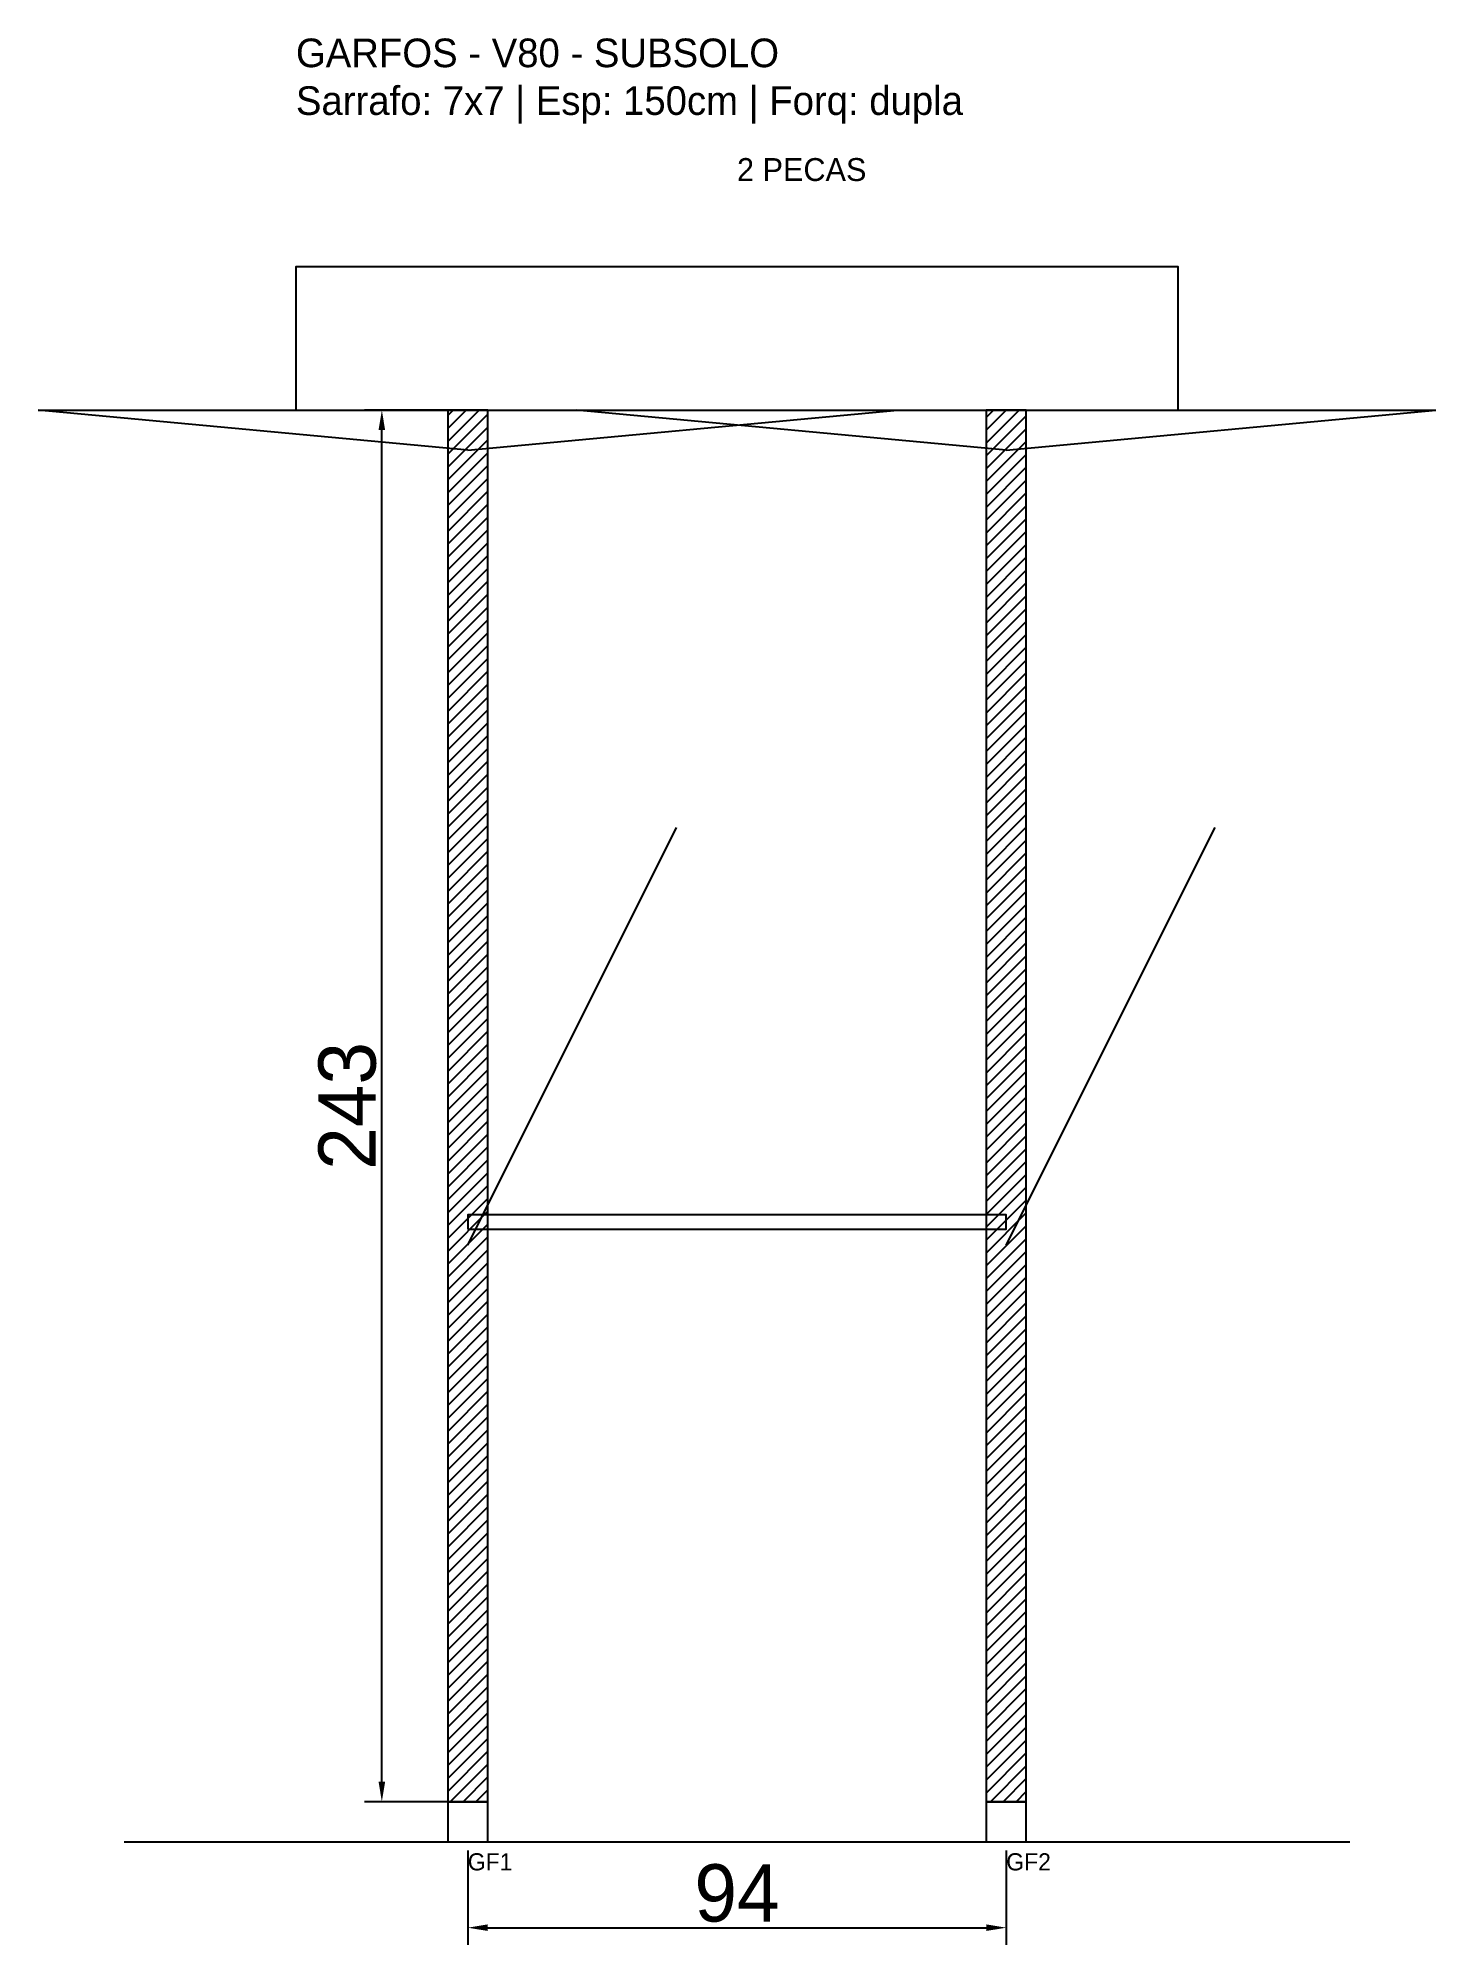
# Model space of a CAD drawing. Header units: metres. Extents: x -45 to 199, y -25 to 308.
import ezdxf

# ---------------------------------------------------------------- set-up
doc = ezdxf.new("R2010")
doc.units = ezdxf.units.M
for name, color, linetype in [('BARRA_ANCORAGEM', 1, 'Continuous'), ('COTA', 241, 'Continuous'), ('GARFOS OK', 3, 'Continuous'), ('NOME DA VIGA', 6, 'Continuous'), ('SARR_7x7', 40, 'Continuous'), ('TIRAS REESCORAMENTO', 252, 'Continuous'), ('VIGAS', 3, 'Continuous')]:
    doc.layers.add(name, color=color, linetype=linetype)
doc.dimstyles.new('EZ DXF', dxfattribs={"dimtxt": 10, "dimasz": 3.5, "dimexe": 3, "dimexo": 1.5, "dimgap": 1, "dimtad": 1, "dimdec": 1, "dimdsep": 46, "dimcen": 2.5, "dimazin": 3, "dimtfac": 1, "dimtmove": 0, "dimatfit": 3})

msp = doc.modelspace()

# ---------------------------------------------------------------- hatches: boundary and pattern name
at = {"layer": 'COTA'}
h = msp.add_hatch(dxfattribs=at)
h.set_pattern_fill('ANSI31', scale=0.5)
h.paths.add_polyline_path([(26.5, 0), (33.5, 0), (33.5, 243), (26.5, 243)])
h = msp.add_hatch(dxfattribs=at)
h.set_pattern_fill('ANSI31', scale=0.5)
h.paths.add_polyline_path([(120.5, 0), (127.5, 0), (127.5, 243), (120.5, 243)])

# ---------------------------------------------------------------- linework, layer by layer
at = {"layer": 'BARRA_ANCORAGEM'}
for p, q in [((30, 97.2), (66.45, 170.1)), ((124, 97.2), (160.45, 170.1))]:
    msp.add_line(p, q, dxfattribs=at)
at = {"layer": 'GARFOS OK'}
for p, q in [((30, 236), (-45, 243)), ((-45, 243), (105, 243)), ((30, 236), (105, 243)), ((124, 236), (49, 243)), ((49, 243), (199, 243)), ((124, 236), (199, 243))]:
    msp.add_line(p, q, dxfattribs=at)
at = {"layer": 'GARFOS OK', "linetype": 'CONTINUOUS'}
msp.add_line((-30, -7), (184, -7), dxfattribs=at)
at = {"layer": 'GARFOS OK'}
for points in [[(26.5, 0), (33.5, 0), (33.5, 243), (26.5, 243), (26.5, 0)], [(120.5, 0), (127.5, 0), (127.5, 243), (120.5, 243), (120.5, 0)]]:
    msp.add_lwpolyline(points, dxfattribs=at)
at = {"layer": 'SARR_7x7'}
for points in [[(26.5, -7), (33.5, -7), (33.5, 0), (26.5, 0), (26.5, -7)], [(120.5, -7), (127.5, -7), (127.5, 0), (120.5, 0), (120.5, -7)]]:
    msp.add_lwpolyline(points, dxfattribs=at)
at = {"layer": 'TIRAS REESCORAMENTO'}
msp.add_lwpolyline([(30, 100), (124, 100), (124, 102.5), (30, 102.5), (30, 100)], dxfattribs=at)
at = {"layer": 'VIGAS'}
msp.add_lwpolyline([(0, 243), (154, 243), (154, 268), (0, 268), (0, 243)], dxfattribs=at)

# ---------------------------------------------------------------- texts
at = {"layer": 'NOME DA VIGA'}
for s, height, p in [('2 PECAS', 4, (77, 283)), ('GF1', 3, (30, -12)), ('GF2', 3, (124, -12))]:
    msp.add_text(s, height=height, dxfattribs=at).set_placement(p)
at = {"layer": 'NOME DA VIGA', "insert": (0, 293), "char_height": 5, "attachment_point": 7}
msp.add_mtext('GARFOS - V80 - SUBSOLO\\PSarrafo: 7x7 | Esp: 150cm | Forq: dupla', dxfattribs=at)

# ---------------------------------------------------------------- dimensions: what is measured, and where the dimension line sits
at = {"layer": 'COTA'}
msp.add_linear_dim(base=(15, 0), p1=(30, 0), p2=(30, 243), angle=90, dimstyle='EZ DXF', dxfattribs=at).render()
msp.add_linear_dim(base=(30, -22), p1=(30, -7), p2=(124, -7), dimstyle='EZ DXF', dxfattribs=at).render()

doc.saveas('drawing.dxf')
